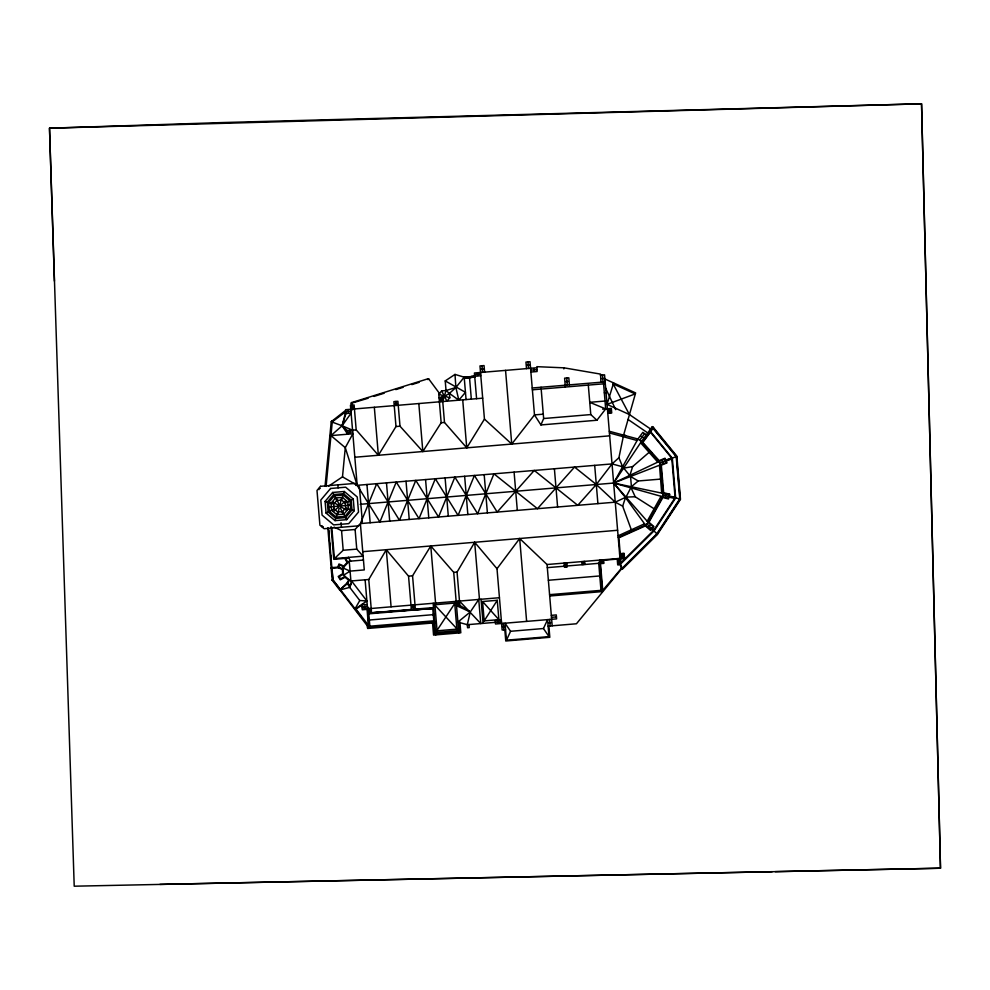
<?xml version="1.0" encoding="UTF-8"?>
<svg xmlns="http://www.w3.org/2000/svg" width="990" height="990" viewBox="0 0 990 990"><rect width="100%" height="100%" fill="white"/><g stroke="black" fill="none" stroke-linecap="round" stroke-linejoin="round"><path stroke-width="1.49" d="M530.888 372.054L537.112 371.535L536.84 366.671L564.015 367.835L600.534 374.096L600.942 382.227M563.879 367.822L563.842 368.911L564.015 367.835M325.042 486.3L331.217 421.728L345.139 410.788L345.77 411.63L342.107 425.787L330.945 435.6L329.905 435.501M326.094 486.399L332.269 421.827L331.638 420.985M328.482 486.226L342.49 476.846L345.287 447.678L352.848 433.769L330.945 435.6L345.287 447.678L357.18 485.31L379.925 521.928L396.26 482.031L419.005 518.649L435.328 478.752L458.085 515.369L474.408 475.472L497.166 512.077L534.254 470.448L577.764 505.321L596.302 484.494L612.043 463.914L618.911 457.726L623.601 435.13L635.63 392.931L605.459 379.232L605.014 380.222M338.308 567.74L342.367 569.51L342.726 573.68L338.209 576.477L340.288 579.818L345.052 577.294L348.666 580.128L346.896 583.172L339.83 589.892L367.661 626.249M331.044 526.717L333.779 559.325L344.805 558.397L347.144 562.481L343.802 566.045L339.001 563.966L337.739 567.159L331.093 567.641L332.293 580.4L339.669 590.028L349.73 587.367L351.809 581.291L366.894 600.992L359.778 600.497L349.73 587.367L352.007 580.895M665.503 496.72L665.874 494.691M411.345 609.456L408.548 576.155L386.298 549.71L368.763 579.496L350.906 580.994L343.555 575.24L350.076 571.119L364.283 569.918L360.385 523.574L615.248 502.165L626.002 497.116L631.41 486.647L630.568 476.512L622.611 466.785L618.911 457.726M459.496 601.066L480.769 623.564L478.739 599.457L470.275 611.981L467.305 624.69L467.565 627.747L469.235 627.611L468.975 624.554M337.8 514.008L339.186 508.068M339.991 504.665L341.525 498.094M442.74 401.532L446.032 390.53L445.228 380.915L455.004 374.418L464.186 377.165L480.806 375.767M650.64 429.054L629.393 414.538L607.043 404.378L613.602 382.932M482.687 398.178L345.609 409.699L345.931 413.56L342.107 425.787L347.663 434.202L347.366 430.625L342.107 425.787L331.217 421.728M629.925 475.2L632.659 466.575L650.244 451.353M335.016 520.629L346.673 519.651L354.234 510.704L353.257 499.034L344.31 491.486L332.64 492.463L325.091 501.398L326.069 513.067L335.016 520.629L337.751 512.04L342.54 511.632L345.646 507.969L345.25 503.168L341.575 500.061L336.786 500.47L333.68 504.145L334.075 508.934L337.751 512.04M341.575 500.061L343.183 495.037L349.94 500.754L350.683 509.565L344.966 516.335L336.142 517.077L329.385 511.36L328.643 502.536L334.36 495.78L343.183 495.037M343.604 493.713L333.717 494.542L327.319 502.116L328.148 512.003L335.721 518.401L345.609 517.572L352.007 509.999L351.178 500.111L343.604 493.713L344.31 491.486M631.868 531.284L622.673 506.162L625.494 497.562L613.639 483.046L360.174 504.318M360.966 522.138L376.72 483.677L399.465 520.282L415.8 480.397L438.545 517.003L454.868 477.106L477.625 513.723L493.948 473.826L537.459 508.699L574.547 467.057L596.302 484.494L615.248 502.165L622.673 506.162M603.578 383.823L605.682 408.932L596.933 420.243L540.924 424.945L543.646 418.535L541.023 387.251M327.826 527.818L331.242 568.396L338.481 567.777L339.36 564.869L343.976 566.862M510.58 631.286L506.459 640.184L505.036 623.205L510.58 631.286L543.461 628.526L549.005 636.62L505.704 640.245M543.461 628.526L547.581 619.629L549.066 637.362M354.742 609.37L359.778 600.497M625.494 497.562L645.529 525.158L650.554 529.539L653.091 526.643L648.19 522.374L613.639 483.046L637.919 439.016L642.844 432.345L646.309 434.907M647.2 521.235L661.011 496.374M484.197 620.879L497.265 600.299L482.575 601.524L484.197 620.879L498.886 619.641L497.265 600.299M339.929 589.025L340.325 589.508L347.44 583.63L349.581 579.954M501.472 621.819L467.305 624.69L457.887 622.091L470.275 611.981L459.855 605.385L457.058 572.072L474.68 542.285L497.005 568.718L502.153 630.011L505.581 629.727M415.354 609.122L412.558 575.809L430.774 545.973L453.717 572.356L458.803 632.944M342.49 476.846L357.18 485.31L350.46 405.269L354.098 404.96L356.19 429.883L378.366 455.264L395.988 426.542L393.896 401.618L397.906 401.284L399.997 426.195L422.841 451.527L441.156 422.742L438.768 394.28L441.627 390.901L446.032 390.53L455.883 387.511L464.186 377.165L466.067 399.576M455.004 374.418L455.883 387.511L449.423 393.389L442.406 397.547L444.498 422.47L466.748 447.839L484.444 419.104L479.977 365.916L484.048 365.582L484.605 372.141M548.126 626.15L576.44 623.774L621.893 568.495L656.741 533.944L679.771 498.886L676.232 456.675L652.039 427.148L652.695 426.616L676.875 456.143L680.476 499.356L657.335 534.538L622.487 569.089L620.458 564.176L604.556 374.814L600.348 375.173M613.639 483.046L666.307 462.565L664.748 458.815L613.639 483.046L669.005 494.629L668.064 498.242L613.639 483.046L641.396 441.54L652.039 427.148M639.664 440.278L644.577 433.632M617.673 558.595L618.156 564.362L620.458 564.176L654.105 530.813L675.663 497.995L672.321 458.147L649.613 430.427L652.633 426.665M642.238 442.468L653.487 427.593M650.418 431.405L653.425 427.643M497.005 568.718L519.676 538.511L547.049 564.523L552.197 625.804M484.444 419.104L511.743 444.065L534.489 414.909L530.021 361.721L525.95 362.068L526.507 368.627M446.032 390.53L449.423 393.389L449.794 397.807L446.936 401.185L441.627 390.901M449.423 393.389L458.815 400.183L465.461 392.312L445.228 380.915M456.155 601.351L435.625 632.536L433.162 603.281L458.605 630.605L434.66 632.622M648.648 526.717L650.009 525.158M334.137 527.138L341.55 530.628L355.101 529.489L359.506 524.552M343.555 575.24L342.948 567.963L349.247 561.243L363.454 560.043M622.19 568.792L657.038 534.241L680.118 499.121L676.492 456.464L653.103 427.915M334.41 558.583L343.196 550.267L356.759 549.128L363.12 556.17L334.41 558.583L331.786 527.46M333.469 511.397L338.58 506.991M340.746 505.123L345.857 500.705M631.41 486.647L638.216 480.979L661.951 478.987M609.296 431.256L637.919 439.016L641.396 441.54L659.922 463.023L676.492 456.464M332.293 580.4L332.962 579.88L331.922 567.579M339.892 588.963L332.912 580.053L331.848 568.285M332.269 421.827L345.77 411.63L350.955 411.196L352.613 409.105L352.279 405.12M449.794 397.807L438.768 394.28L439.634 393.636L428.744 378.947L427.866 379.603L427.643 378.885L351.215 402.72L351.425 405.195M355.237 608.999L366.894 600.992M343.456 574.052L339.186 576.7L340.535 578.89L345.126 576.465M345.906 558.942L348.43 557.407M326.069 513.067L334.075 508.934M345.25 503.168L353.257 499.034M618.082 535.825L644.552 523.797M618.218 537.422L645.529 525.158L648.19 522.374L662.558 496.807L663.127 493.094L660.763 464.867L659.08 461.167M629.986 532.125L633.823 530.43M607.043 404.378L635.184 393.933L613.144 383.922L629.393 414.538M444.275 396.037L439.065 397.832L442.406 397.547M351.264 403.301L368.132 398.228M373.96 396.408L384.157 393.228M395.814 389.602L403.103 387.325M411.84 384.603L419.129 382.326M623.589 468.171L632.659 466.575M481.251 369.121L483.306 368.948M527.225 365.261L529.279 365.087M536.803 367.76L474.433 372.995L476.586 398.698M474.569 374.641L480.67 374.133M530.739 370.173L536.964 369.641M464.223 378.007L474.779 377.116M565.971 381.608L568.037 381.435M601.697 378.601L603.764 378.428M532.236 387.993L605.15 381.868M532.385 389.8L605.298 383.675M351.4 407.199L353.467 407.026M395.022 403.536L397.089 403.363M439.857 399.774L441.911 399.601M345.931 413.56L351.116 413.127L342.107 425.787L352.551 430.18M604.333 392.832L606.053 392.683M606.746 400.888L589.755 402.311L605.682 408.932M347.366 430.625L356.19 429.883M395.988 426.542L399.997 426.195M441.156 422.742L444.498 422.47M543.287 414.167L534.489 414.909L540.924 424.945M602.663 409.179L611.337 408.449L611.721 412.941L607.786 413.275M347.515 432.407L352.7 431.974M608.442 410.986L610.496 410.813M611.09 412.471L608.157 412.719L610.805 409.093L607.872 409.328L611.09 412.471L610.756 408.499M543.646 418.535L590.783 414.575L596.933 420.243M354.816 457.244L609.679 435.835M320.24 488.429L318.941 488.54L319.028 489.666M355.88 485.434L612.043 463.914L622.611 466.785M328.098 507.029L350.807 505.123M323.272 526.68L322.146 526.779L322.047 525.653M362.748 551.678L617.611 530.281M619.591 553.905L623.527 553.571L623.91 558.063L547.049 564.523M332.12 579.954L332.962 579.88L360.731 616.176M620.619 556.108L622.685 555.935M623.279 557.593L620.346 557.84L622.995 554.202L620.062 554.45L623.279 557.593L622.945 553.62M408.548 576.155L412.558 575.809M453.717 572.356L457.058 572.072M582.368 563.124L584.422 562.951M600.831 561.577L602.898 561.404M564.56 565.154L566.626 564.981M599.89 562.184L598.641 562.295L600.992 590.349L549.586 594.668M618.02 561.466L620.074 561.293M547.322 567.641L598.727 563.322M599.977 563.223L603.368 562.939L603.108 559.808M599.717 575.178L600.967 575.079M548.373 580.264L599.779 575.945M599.853 576.712L601.103 576.601M361.734 604.531L367.203 604.68M362.6 607.13L367.377 606.734L369.369 608.64L369.728 612.946M499.443 597.712L362.773 609.197L362.427 605.076M600.93 589.595L602.18 589.495M368.503 610.88L370.569 610.706M412.125 607.216L414.191 607.043M456.959 603.455L459.026 603.281M549.697 596.005L602.365 591.587L599.717 560.093M367.909 613.107L433.521 607.6M459.855 605.385L456.514 605.67L470.275 611.981M368.812 613.837L432.754 608.466L371.559 612.798L368.763 579.496M368.441 619.505L369.282 619.431M433.224 614.06L434.065 613.986M369.332 620.025L433.274 614.654M368.54 620.681L369.381 620.606M433.323 615.236L434.164 615.174M368.961 625.655L367.414 625.779L367.637 628.464L434.808 622.821M367.426 625.952L368.973 625.816M369.852 626.2L433.793 620.829M367.538 627.202L369.914 627.004M434.697 621.572L433.731 621.646L434.734 633.575L459.434 631.509L458.642 622.029M367.55 627.462L434.721 621.819M457.887 622.091L459.904 621.93L460.808 632.783L433.558 635.073L432.444 621.757M551.319 615.347L556.281 614.926L556.603 618.874L495.507 624.009L495.235 620.668L501.324 620.148M551.492 617.314L556.442 616.906M502.549 626.695L504.615 626.521M548.844 622.809L550.91 622.636M432.754 608.466L368.738 613.033L370.025 628.254M626.002 497.116L635.196 496.757L655.368 509.59M159.885 884.404L940.5 868.218L921.541 103.802L222.799 122.55L49.5 128.193L54.413 281.111M772.188 871.707L74.213 886.199L49.5 128.193L921.541 103.802L940.5 868.218L775.269 871.646M427.643 378.885L428.744 378.947M621.497 434.82L625.643 435.439M679.771 498.886L662.842 494.95M609.444 432.939L637.09 440.513M325.091 501.398L333.68 504.145M345.646 507.969L354.234 510.704M338.419 567.035L343.035 569.027M342.948 567.963L350.076 571.119M347.045 583.147L350.002 585.053M630.568 476.512L638.216 480.979M332.665 501.819L338.432 505.308M340.882 506.793L346.661 510.283M641.235 436.38L642.968 437.518M646.854 523.76L657.447 534.402M628.019 419.438L647.769 432.939M498.886 619.641L482.575 601.524M648.759 449.819L651.68 452.838M640.592 442.753L657.57 461.897M650.207 429.945L650.999 430.922M366.3 623.44L368.156 625.866M347.44 583.63L349.73 587.367M348.443 557.457L350.658 561.12M345.188 557.679L347.985 562.58M332.64 492.463L336.786 500.47M342.54 511.632L346.673 519.651M605.484 387.894L615.669 409.625M631.15 487.971L635.196 496.757M336.489 498.514L339.112 504.739M340.461 507.969L342.825 513.587M662.347 460.907L663.114 462.825M351.883 402.509L352.106 403.227M455.883 387.511L458.815 400.183M661.815 476.858L662.397 481.016M661.642 492.797L659.501 465.362M609.394 409.86L609.568 411.914M621.584 554.982L621.757 557.036M607.823 408.746L608.207 413.238M620.012 553.868L620.396 558.36M618.824 558.496L619.307 564.275M602.452 374.987L603.046 382.041M588.308 385.11L590.783 414.575M594.693 465.374L597.911 503.625M601.747 559.932L602.007 563.05M600.386 560.043L600.658 563.162M584.632 561.367L584.892 564.486M569.411 384.875L568.817 377.809L564.609 378.168L565.364 387.028M583.271 561.479L583.543 564.597M566.713 377.994L567.307 385.048M581.922 561.59L582.182 564.721M566.787 562.865L567.134 567.047L564.424 567.27L564.065 563.087M565.426 562.976L565.785 567.159M554.4 468.753L557.605 507.004M533.759 368.886L533.932 370.953M527.992 361.894L528.536 368.453M549.623 619.468L550.168 625.977M548.881 626.088L549.821 637.3L505.766 641L504.826 629.788M505.556 370.384L511.743 444.065M514.095 472.143L517.312 510.394M519.676 538.511L526.63 621.398M482.019 365.756L482.563 372.314M503.316 623.354L503.873 629.863M477.539 373.366L477.712 375.433M498.329 621.027L498.502 623.094M484.184 474.656L487.389 512.907M474.569 376.299L474.643 377.128M474.074 376.336L474.148 377.178M473.925 376.349L473.987 377.19M473.666 376.373L473.814 377.202M473.529 376.386L473.604 377.215M473.282 376.41L473.344 377.239M472.898 376.435L472.973 377.277M472.403 376.485L472.465 377.314M472.255 376.497L472.329 377.326M472.044 376.509L472.119 377.339M471.797 376.534L471.871 377.363M471.587 376.546L471.661 377.388M471.438 376.559L471.512 377.4M471.228 376.571L471.302 377.413M471.079 376.596L471.153 377.425M470.361 376.646L470.436 377.487M470.2 376.658L470.188 377.512M469.916 376.683L469.99 377.524L469.817 376.695M469.483 376.72L469.557 377.561M469.52 377.561L471.327 399.131M469.136 376.757L469.198 377.586M468.852 376.782L468.753 377.623M468.555 376.806L468.604 377.636M468.307 376.819L468.381 377.66M467.973 376.856L468.035 377.685M467.379 376.905L467.379 377.747M466.933 376.943L467.008 377.772M466.748 376.955L466.822 377.784M466.315 376.992L466.377 377.821M465.622 377.054L465.696 377.883M465.25 377.079L465.325 377.92M464.892 377.103L464.966 377.945M464.669 377.97L464.595 377.128L464.558 377.982M481.041 599.259L483.071 623.366M462.714 399.861L466.748 447.839M474.68 542.285L479.469 599.396M464.644 476.289L467.849 514.54M440.736 397.695L441.07 401.68M457.825 601.215L458.184 605.521M445.104 477.935L448.309 516.186M425.564 479.568L428.781 517.832M418.82 403.549L422.841 451.527M430.774 545.973L435.575 603.083M435.699 633.501L435.81 634.875M432.692 607.662L433.966 622.896M406.024 481.214L409.241 519.465M395.901 401.457L396.235 405.442M412.991 604.977L413.35 609.283M386.484 482.848L389.701 521.111M374.331 407.286L378.366 455.264M386.298 549.71L391.087 606.808M366.943 484.494L370.161 522.745M365.112 579.793L369.084 627.078M368.515 625.866L368.639 627.363M364.902 605.892L365.075 607.947M348.27 410.392L348.443 412.459M350.014 431.17L350.188 433.236M355.101 529.489L356.759 549.128M349.247 561.243L350.906 580.994M337.875 484.84L338.135 487.872M341.067 522.72L341.439 527.262M341.55 530.628L343.196 550.267M328.841 530.838L329.225 535.429M329.868 543.089L330.128 546.146M330.895 555.328L331.155 558.397M328.569 528.45L331.86 567.654M668.968 497.153L668.498 498.972L662.855 497.512L648.957 522.237L653.945 526.581L652.62 528.103L654.043 529.798L674.673 498.391L668.968 497.153M669.673 494.233L669.203 496.027L675.056 497.302L671.839 458.902L666.258 461.006L667.025 462.862L661.332 465.226L663.646 492.674L669.673 494.233M650.43 432.147L642.819 442.443L659.204 460.622L664.995 458.221L665.787 460.103L671.566 457.937L650.43 432.147M320.537 486.3L316.998 490.483L319.906 525.183L324.101 528.722L358.788 525.801L362.328 521.619L359.42 486.932L355.224 483.392L320.537 486.3M330.586 488.478L320.81 500.037L322.084 515.122L333.642 524.898L348.74 523.636L358.516 512.065L357.242 496.98L345.683 487.204L330.586 488.478M335.486 497.958L330.982 503.279L331.563 510.234L336.897 514.726L343.839 514.144L348.332 508.823L347.75 501.881L342.429 497.376L335.486 497.958M621.361 568.396L602.737 590.386L600.497 563.657L603.888 563.372L603.628 560.253L617.228 559.103L617.711 564.882L620.124 564.684L621.361 568.396M651.816 529.068L650.616 530.442L645.418 525.9L618.886 537.817L620.21 553.67L624.146 553.348L624.591 558.645L620.656 558.979L620.978 562.765L653.239 530.764L651.816 529.068M361.709 605.199L356.004 609.11L368.391 625.296L367.055 609.37L362.291 609.766L361.709 605.199M454.695 603.071L434.882 604.741L437.073 630.816L456.885 629.145L454.695 603.071"/></g></svg>
